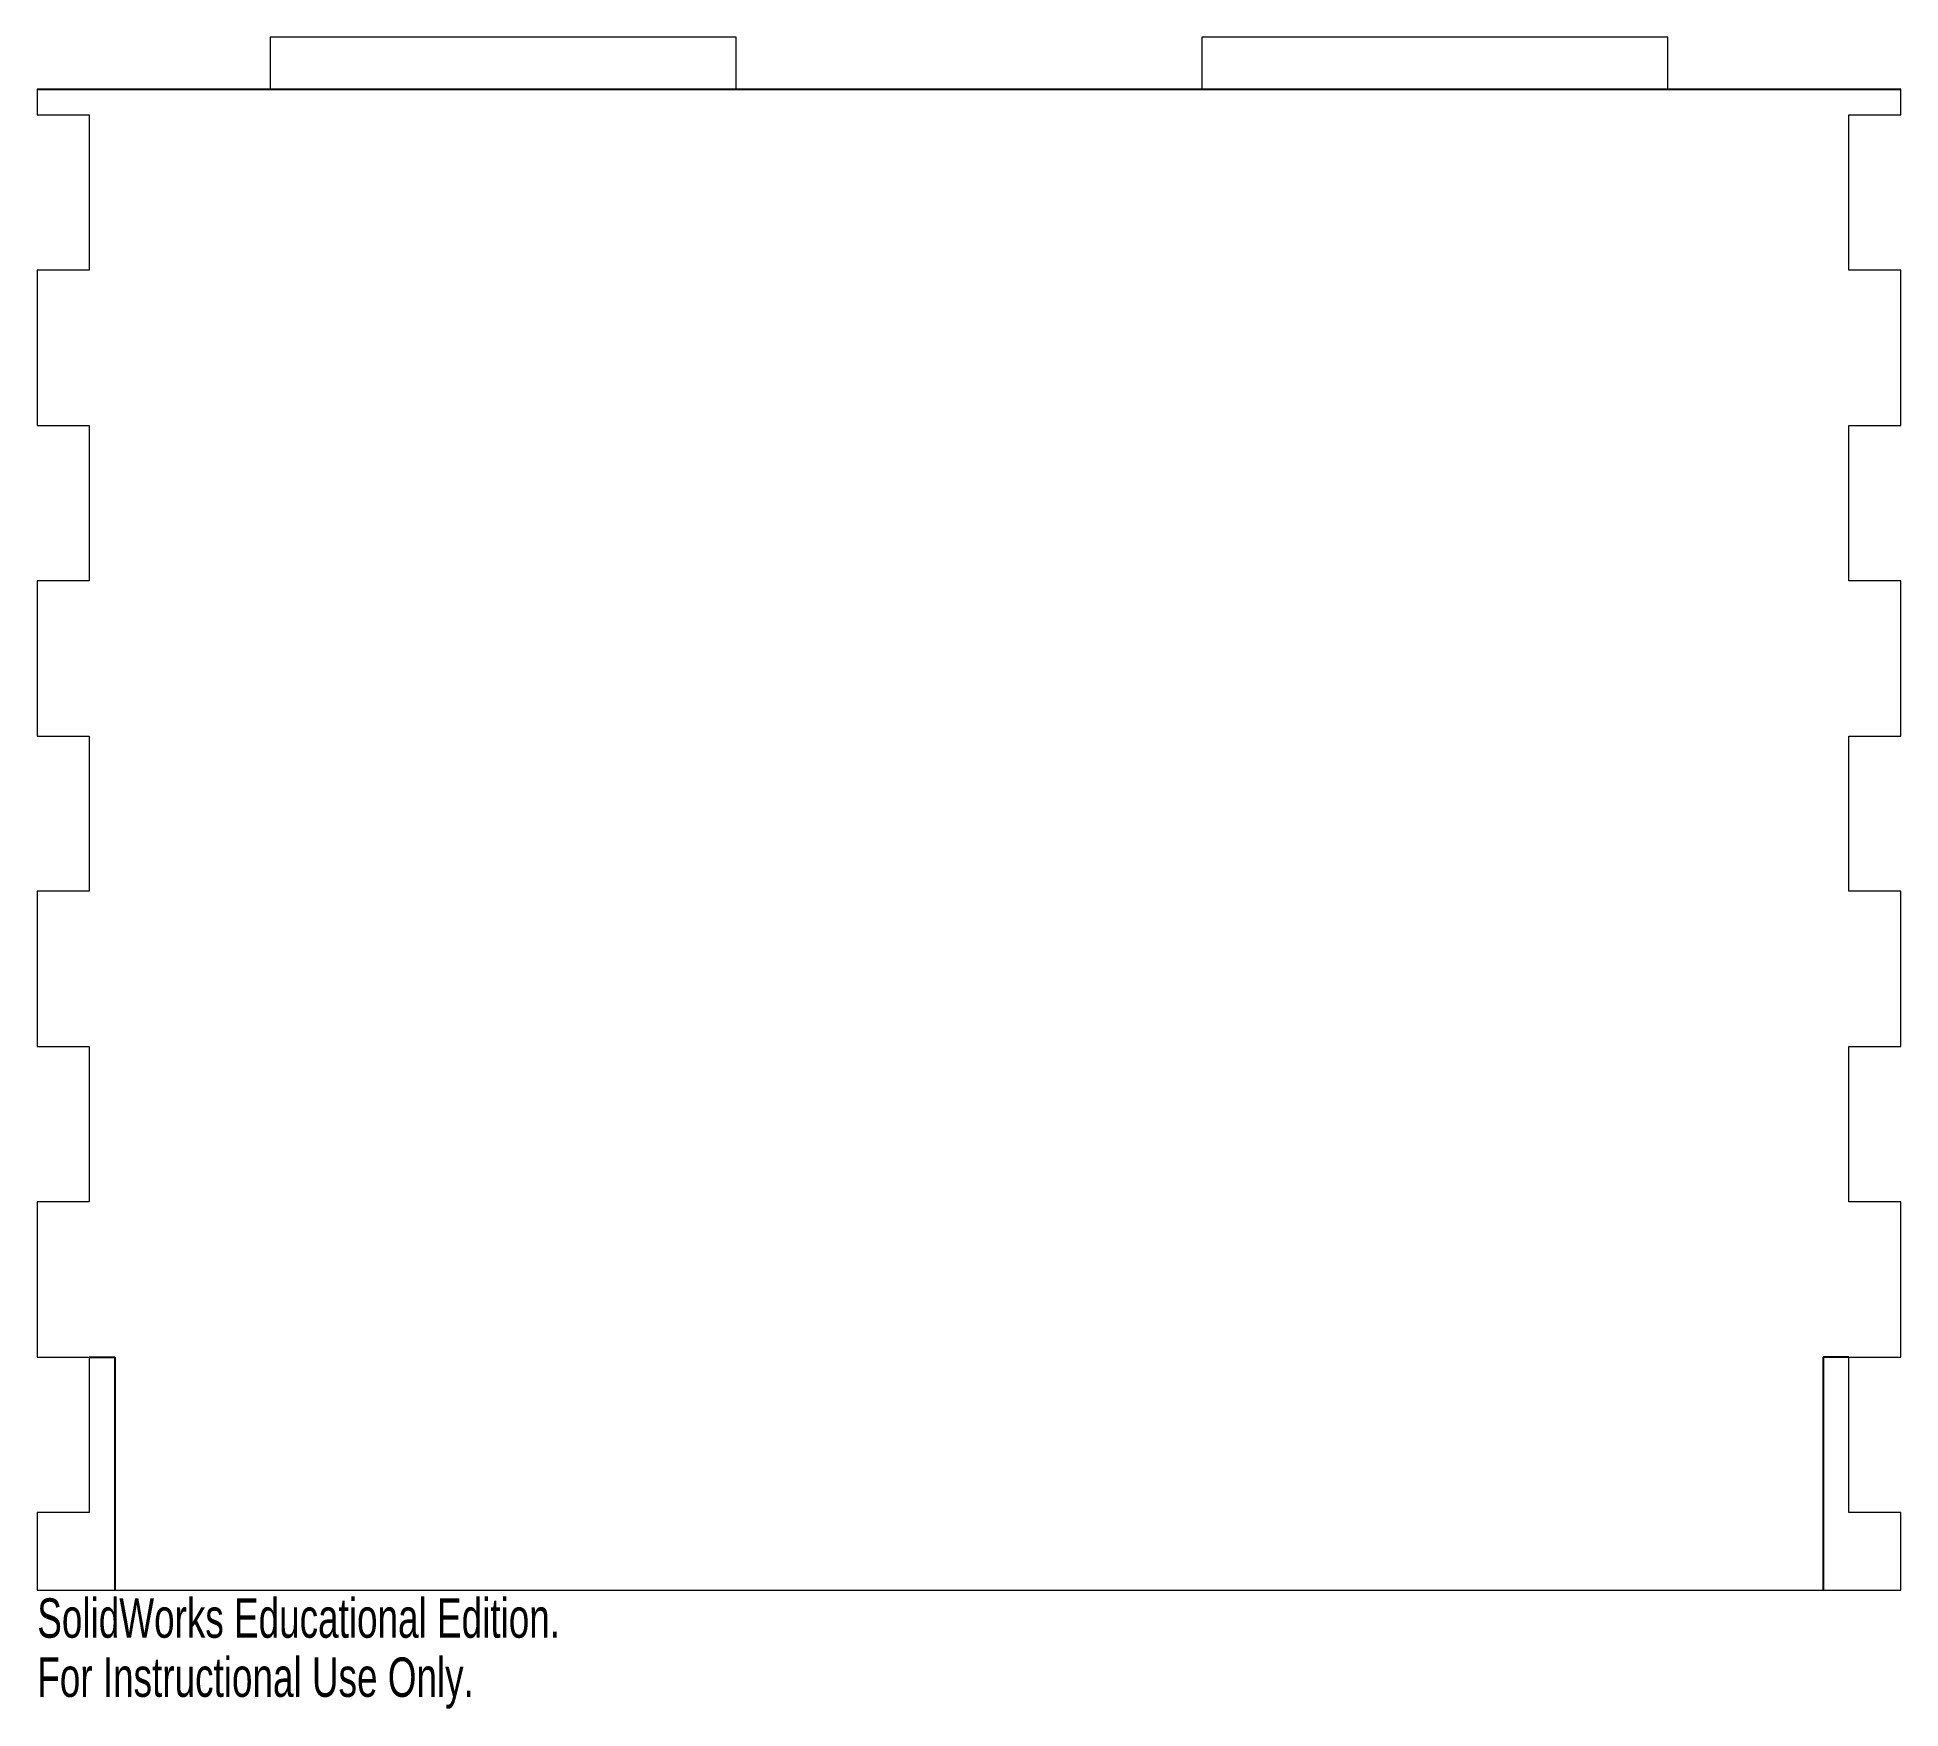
# Model space of a CAD drawing. Header units: inches. Extents: x -4.5 to 4.5, y -4.32 to 3.75.
import ezdxf

# ---------------------------------------------------------------- set-up
doc = ezdxf.new("R2010")
doc.units = ezdxf.units.IN
doc.header["$MEASUREMENT"] = 0
doc.styles.add('SLDTEXTSTYLE0', font='TXT', dxfattribs={"width": 0.7})

msp = doc.modelspace()

# ---------------------------------------------------------------- linework, layer by layer
at = {"color": 7, "linetype": 'Continuous', "lineweight": 15}
for p, q in [((-3.375, 3.75), (-3.375, 3.5)), ((-1.125, 3.75), (-3.375, 3.75)), ((-1.125, 3.5), (-1.125, 3.75)), ((1.125, 3.75), (1.125, 3.5)), ((3.375, 3.75), (1.125, 3.75)), ((3.375, 3.5), (3.375, 3.75)), ((-4.5, 3.5), (-4.5, 3.375)), ((-3.375, 3.5), (-4.5, 3.5)), ((1.125, 3.5), (-1.125, 3.5)), ((4.5, 3.5), (3.375, 3.5)), ((4.5, 3.375), (4.5, 3.5)), ((-4.5, 3.375), (-4.25, 3.375)), ((-4.25, 3.375), (-4.25, 2.625)), ((4.25, 3.375), (4.5, 3.375)), ((4.25, 2.625), (4.25, 3.375)), ((-4.5, 2.625), (-4.5, 1.875)), ((-4.25, 2.625), (-4.5, 2.625)), ((4.5, 2.625), (4.25, 2.625)), ((4.5, 1.875), (4.5, 2.625)), ((-4.5, 1.875), (-4.25, 1.875)), ((-4.25, 1.875), (-4.25, 1.125)), ((4.25, 1.875), (4.5, 1.875)), ((4.25, 1.125), (4.25, 1.875)), ((-4.5, 1.125), (-4.5, 0.375)), ((-4.25, 1.125), (-4.5, 1.125)), ((4.5, 1.125), (4.25, 1.125)), ((4.5, 0.375), (4.5, 1.125)), ((-4.5, 0.375), (-4.25, 0.375)), ((-4.25, 0.375), (-4.25, -0.375)), ((4.25, 0.375), (4.5, 0.375)), ((4.25, -0.375), (4.25, 0.375)), ((-4.5, -0.375), (-4.5, -1.125)), ((-4.25, -0.375), (-4.5, -0.375)), ((4.5, -0.375), (4.25, -0.375)), ((4.5, -1.125), (4.5, -0.375)), ((-4.5, -1.125), (-4.25, -1.125)), ((-4.25, -1.125), (-4.25, -1.875)), ((4.25, -1.125), (4.5, -1.125)), ((4.25, -1.875), (4.25, -1.125)), ((-4.5, -1.875), (-4.5, -2.625)), ((-4.25, -1.875), (-4.5, -1.875)), ((4.5, -1.875), (4.25, -1.875)), ((4.5, -2.625), (4.5, -1.875)), ((-4.5, -2.625), (-4.25, -2.625)), ((-4.25, -2.625), (-4.25, -3.375)), ((4.25, -2.625), (4.5, -2.625)), ((4.25, -3.375), (4.25, -2.625)), ((-4.25, -3.375), (-4.5, -3.375)), ((-4.5, -3.375), (-4.5, -3.75)), ((4.5, -3.375), (4.25, -3.375)), ((4.5, -3.75), (4.5, -3.375)), ((-4.5, -3.75), (4.5, -3.75))]:
    msp.add_line(p, q, dxfattribs=at)
at = {"color": 7, "linetype": 'Continuous'}
for p, q in [((-4.5, 3.5), (4.5, 3.5)), ((-4.25, -2.625), (-4.125, -2.625)), ((-4.125, -2.625), (-4.125, -3.75)), ((4.25, -2.625), (4.125, -2.625)), ((4.125, -2.625), (4.125, -3.75))]:
    msp.add_line(p, q, dxfattribs=at)

# ---------------------------------------------------------------- texts
at = {"color": 7, "linetype": 'Continuous', "char_height": 0.1903, "attachment_point": 1, "style": 'SLDTEXTSTYLE0'}
for s, insert in [('SolidWorks Educational Edition.', (-4.5, -3.7901)), ('For Instructional Use Only.', (-4.5, -4.0756))]:
    msp.add_mtext(s, dxfattribs=dict(at, insert=insert))

doc.saveas('drawing.dxf')
